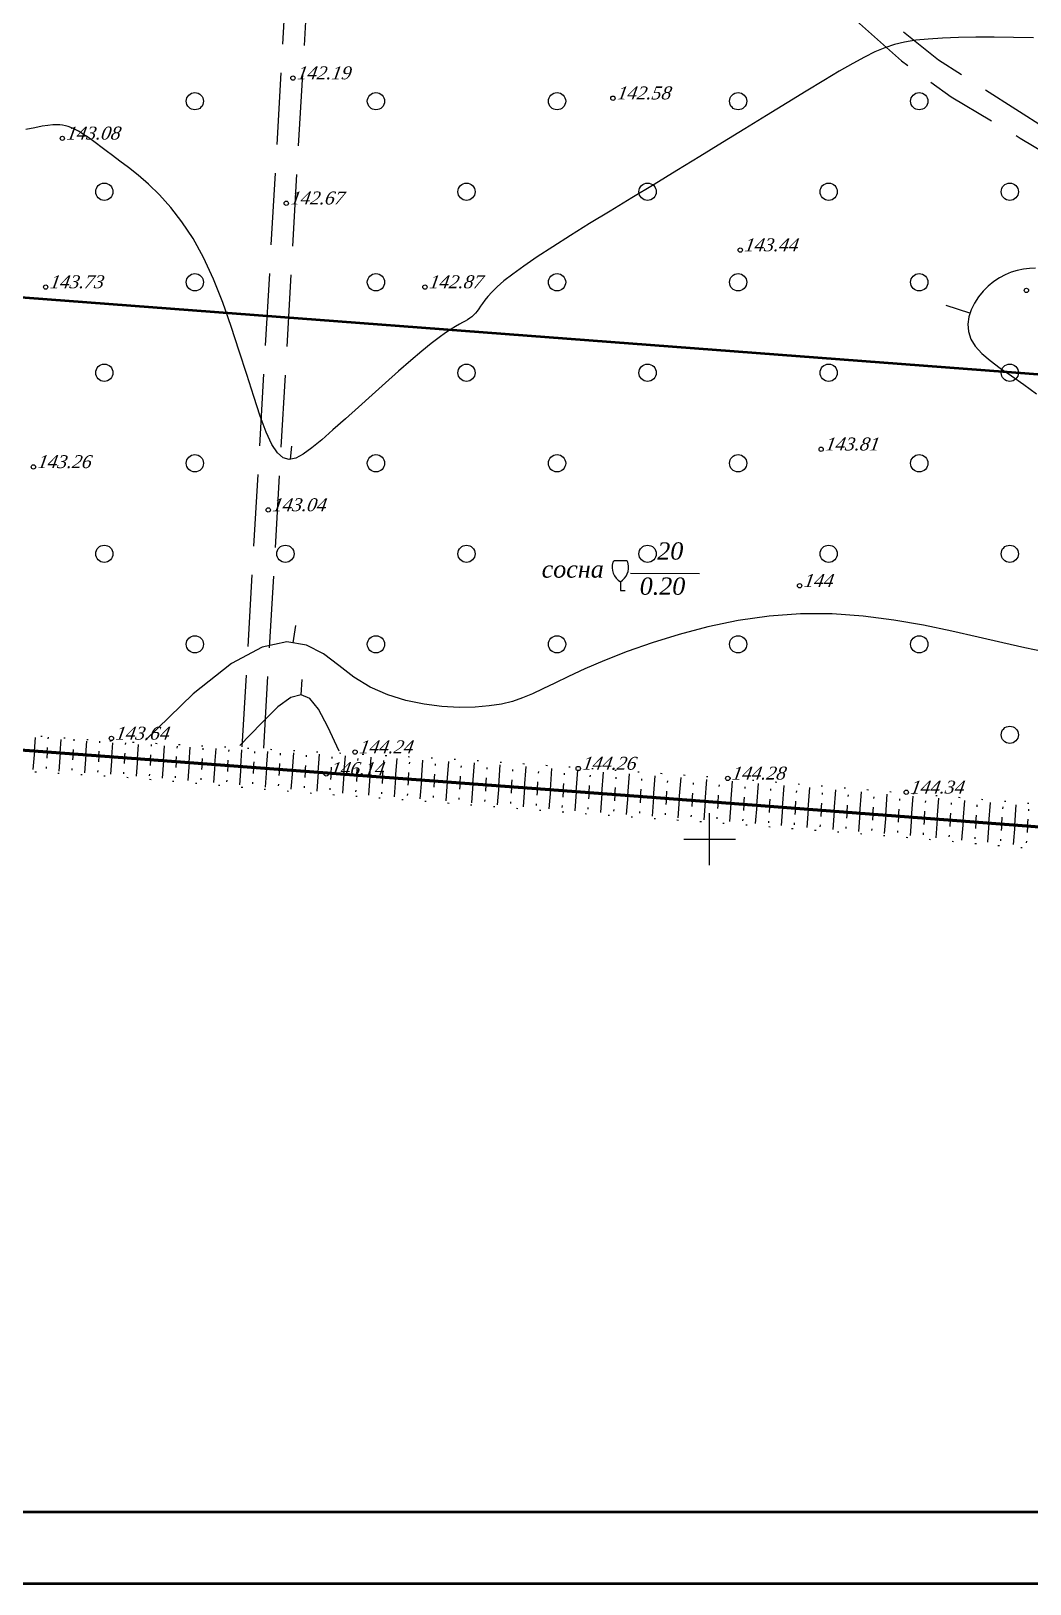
# Model space of a CAD drawing. Header units: millimetres. Extents: x 1400 to 4853, y -623 to 1865.
# Drawn here: x 2613.2 to 2682.7, y 1261.5 to 1369.6 of the extents above; entities that cross this region are included whole.
import ezdxf

# ---------------------------------------------------------------- set-up
doc = ezdxf.new("R2010")
doc.units = ezdxf.units.MM
doc.set_wipeout_variables(frame=1)
for name, pattern in [('ADOT1', [1.6, 0.1, -1.5]), ('AHIDDEN2', [3, 1.5, -1.5]), ('AHIDDEN4', [7, 5, -2])]:
    doc.linetypes.add(name, pattern=pattern)
for name, color, linetype in [('CONT-MNR', 7, 'Continuous'), ('жел_дор', 7, 'Continuous'), ('кресты', 7, 'Continuous'), ('ПИКЕТЫ', 7, 'Continuous'), ('РАСТИТ', 7, 'Continuous'), ('РЕЛЬЕФ', 7, 'Continuous'), ('СІТУАЦІЯ', 7, 'Continuous')]:
    doc.layers.add(name, color=color, linetype=linetype)
doc.styles.add('grad', font='timesi.ttf')
doc.styles.add('universw', font='timesi.ttf', dxfattribs={"oblique": 10})

# ---------------------------------------------------------------- blocks, each defined once
blk = doc.blocks.new('390_2')
at = {"color": 0, "linetype": 'Continuous', "lineweight": 0}
blk.add_wipeout([(0.56, -0.02), (0.56, 0.02), (0.02, 0.02), (0.02, 1.02), (0.15, 1.11), (0.31, 1.24), (0.46, 1.38), (0.62, 1.58), (0.73, 1.77), (0.84, 2), (0.9, 2.21), (0.95, 2.44), (0.96, 2.61), (0.96, 2.86), (0.94, 3.01), (0.89, 3.24), (0.86, 3.33), (0.82, 3.39), (0.77, 3.44), (0.7, 3.46), (-0.38, 3.46), (-0.69, 3.46), (-0.8, 3.42), (-0.85, 3.37), (-0.89, 3.28), (-0.93, 3.11), (-0.96, 2.93), (-0.97, 2.66), (-0.95, 2.39), (-0.91, 2.19), (-0.85, 2.03), (-0.78, 1.85), (-0.67, 1.65), (-0.56, 1.5), (-0.45, 1.37), (-0.28, 1.21), (-0.13, 1.09), (-0.02, 1.02), (-0.02, -0.02)], dxfattribs=at)
at = {"color": 0, "linetype": 'Continuous'}
blk.add_lwpolyline([(0.89, 3.12), (0.86, 3.28, 0.283123), (0.7, 3.44), (-0.69, 3.44, 0.301637), (-0.87, 3.28, 0.346308), (0, 1.03, 0.325277)], format="xyb", close=True, dxfattribs=at)
blk.add_lwpolyline([(0, 1.03), (0, 0), (0.54, 0)], dxfattribs=at)
blk = doc.blocks.new('372')
blk.add_circle((0, 0), 1)
blk = doc.blocks.new('368')
at = {"color": 0, "linetype": 'Continuous'}
blk.add_blockref('372', (0, 0), dxfattribs=at)

msp = doc.modelspace()

# ---------------------------------------------------------------- linework, layer by layer
at = {"lineweight": 50}
for points in [[(3351.713, 1865.4673), (3351.713, 1261.4673), (2485.713, 1261.4673), (2485.713, 1865.4673)], [(3346.713, 1860.4673), (3346.713, 1266.4673), (2505.713, 1266.4673), (2505.713, 1860.4673)]]:
    msp.add_lwpolyline(points, close=True, dxfattribs=at)
at = {"color": 7, "linetype": 'Continuous', "lineweight": 50, "flags": 128}
msp.add_lwpolyline([(2758.0423, 1339.7067), (2692.7023, 1344.9267), (2583.6093, 1353.1827, -0.37665893), (2557.6357, 1380.3754), (2553.3126, 1443.2455), (2551.4534, 1466.9327), (2559.0536, 1529.656), (2564.1924, 1580.9801), (2565.5951, 1599.3905), (2569.222, 1641.163, -0.34034588), (2591.1699, 1664.6371), (2631.7289, 1667.7403), (2712.8418, 1675.4467), (2806.1546, 1677.7296)], format="xyb", dxfattribs=at)
at = {"layer": 'CONT-MNR', "color": 30, "linetype": 'Continuous', "flags": 128}
for points in [[(2682.8898, 1369.0713), (2681.5153, 1369.1149), (2680.1749, 1369.1365), (2678.8895, 1369.1358), (2677.6797, 1369.1129), (2676.5664, 1369.0678), (2675.5703, 1369.0003), (2674.7025, 1368.9087), (2673.9358, 1368.7843), (2673.2331, 1368.6164), (2672.5577, 1368.3945), (2671.8725, 1368.108), (2671.1407, 1367.7465), (2670.3254, 1367.2994), (2669.3896, 1366.756), (2668.306, 1366.1102), (2667.0862, 1365.3725), (2665.751, 1364.5578), (2664.3215, 1363.681), (2662.8189, 1362.7569), (2661.2641, 1361.8004), (2659.6781, 1360.8264), (2658.0821, 1359.8497), (2656.4969, 1358.8841), (2654.9433, 1357.9395), (2653.4416, 1357.0245), (2652.0125, 1356.1479), (2650.6765, 1355.3183), (2649.4541, 1354.5446), (2648.3657, 1353.8353), (2647.4321, 1353.1993), (2646.6667, 1352.6426), (2646.0553, 1352.1601), (2645.5767, 1351.7443), (2645.2099, 1351.3874), (2644.9336, 1351.0819), (2644.7267, 1350.8199), (2644.5679, 1350.5938), (2644.4363, 1350.396), (2644.3135, 1350.2197), (2644.1936, 1350.0616), (2644.0734, 1349.9193), (2643.9499, 1349.7903), (2643.8202, 1349.6724), (2643.681, 1349.563), (2643.5293, 1349.4598), (2643.3621, 1349.3604), (2643.1749, 1349.2602), (2642.9571, 1349.1456), (2642.6967, 1349.0008), (2642.3817, 1348.81), (2642.0002, 1348.5576), (2641.5401, 1348.2276), (2640.9894, 1347.8043), (2640.3361, 1347.272), (2639.5749, 1346.6225), (2638.7269, 1345.8782), (2637.82, 1345.0691), (2636.8819, 1344.2253), (2635.9404, 1343.3768), (2635.0235, 1342.5536), (2634.1588, 1341.7858), (2633.3741, 1341.1034), (2632.69, 1340.5351), (2632.0969, 1340.1041), (2631.5783, 1339.8322), (2631.1174, 1339.7412), (2630.6973, 1339.8531), (2630.3015, 1340.1895), (2629.9132, 1340.7725), (2629.5155, 1341.6237), (2629.0942, 1342.7516), (2628.6437, 1344.1103), (2628.1611, 1345.6406), (2627.6434, 1347.2833), (2627.0873, 1348.979), (2626.49, 1350.6686), (2625.8482, 1352.2927), (2625.1591, 1353.7922), (2624.4228, 1355.12), (2623.6536, 1356.2786), (2622.8688, 1357.2829), (2622.0861, 1358.1476), (2621.3229, 1358.8876), (2620.5967, 1359.5176), (2619.9251, 1360.0525), (2619.3254, 1360.5071), (2618.8106, 1360.8949), (2618.3747, 1361.2241), (2618.0068, 1361.502), (2617.6963, 1361.7353), (2617.4325, 1361.9313), (2617.2046, 1362.0969), (2617.0021, 1362.2392), (2616.814, 1362.3651), (2616.6314, 1362.4806), (2616.4513, 1362.5863), (2616.2725, 1362.682), (2616.0937, 1362.7672), (2615.9136, 1362.8416), (2615.731, 1362.9048), (2615.5445, 1362.9564), (2615.3529, 1362.9961), (2615.1522, 1363.0227), (2614.9269, 1363.0328), (2614.6589, 1363.0224), (2614.3302, 1362.9872), (2613.9224, 1362.9233), (2613.4176, 1362.8264), (2612.7976, 1362.6925)], [(2683.0345, 1353.0475), (2682.6159, 1353.0348), (2682.1953, 1352.9846), (2681.7723, 1352.8944), (2681.3509, 1352.7633), (2680.9348, 1352.5902), (2680.528, 1352.374), (2680.1343, 1352.1136), (2679.7575, 1351.8081), (2679.4015, 1351.4564), (2679.0722, 1351.0589), (2678.7841, 1350.6219), (2678.5536, 1350.1533), (2678.3974, 1349.6609), (2678.332, 1349.1525), (2678.3738, 1348.6359), (2678.5396, 1348.1189), (2678.8457, 1347.6094), (2679.302, 1347.1113), (2679.8912, 1346.613), (2680.5894, 1346.0991), (2681.3726, 1345.5541), (2682.2168, 1344.9626), (2683.0979, 1344.3091)], [(2683.6328, 1326.3431), (2682.2914, 1326.6143), (2680.7619, 1326.9639), (2679.0619, 1327.3658), (2677.2164, 1327.7863), (2675.2507, 1328.1919), (2673.1898, 1328.5491), (2671.0588, 1328.8243), (2668.8831, 1328.9839), (2666.6876, 1328.9944), (2664.498, 1328.8328), (2662.3421, 1328.5192), (2660.2481, 1328.0842), (2658.2441, 1327.5586), (2656.3586, 1326.973), (2654.6196, 1326.3581), (2653.0554, 1325.7446), (2651.6942, 1325.1631), (2650.5517, 1324.639), (2649.5929, 1324.1759), (2648.7703, 1323.7719), (2648.0364, 1323.4255), (2647.3436, 1323.1347), (2646.6444, 1322.8979), (2645.8912, 1322.7131), (2645.0366, 1322.5788), (2644.0463, 1322.4959), (2642.9388, 1322.4771), (2641.746, 1322.5378), (2640.4997, 1322.6934), (2639.2317, 1322.9593), (2637.974, 1323.3511), (2636.7584, 1323.884), (2635.6166, 1324.5737), (2634.5574, 1325.4014), (2633.4968, 1326.2129), (2632.3278, 1326.8195), (2630.9432, 1327.033), (2629.2359, 1326.6648), (2627.0989, 1325.5266), (2624.4249, 1323.4298), (2621.107, 1320.1861)], [(2634.5899, 1319.4293), (2633.796, 1321.1292), (2633.144, 1322.3481), (2632.5529, 1323.0907), (2631.9416, 1323.3615), (2631.2291, 1323.1651), (2630.3343, 1322.5059), (2629.1762, 1321.3885), (2627.6737, 1319.8175)]]:
    msp.add_lwpolyline(points, dxfattribs=at)
for points, elevation in [([(2678.4817, 1349.9267), (2676.8235, 1350.4539)], 43.2), ([(2631.2116, 1339.7598), (2631.2929, 1340.6684)], 42.9), ([(2631.3804, 1326.9656), (2631.5745, 1328.1814)], 43.2), ([(2631.9416, 1323.3615), (2632.0274, 1324.4253)], 43.5)]:
    msp.add_lwpolyline(points, dxfattribs=dict(at, elevation=elevation))
at = {"layer": 'жел_дор', "color": 7, "linetype": 'Continuous', "const_width": 0.21, "flags": 128}
msp.add_lwpolyline([(2545.1769, 1324.5688), (2568.6355, 1322.6922), (2598.6475, 1320.5455), (2656.7669, 1316.1857), (2693.7945, 1313.3511), (2746.2355, 1309.4923), (2810.4293, 1304.4394), (2873.3997, 1299.6198), (2917.8524, 1296.1617), (2955.541, 1293.183), (2979.0492, 1291.4119), (3006.4384, 1289.3544)], dxfattribs=at)
at = {"layer": 'кресты', "color": 3, "linetype": 'Continuous'}
for p, q in [((2660.3623, 1311.5067), (2660.3623, 1315.1067)), ((2658.5623, 1313.3067), (2662.1623, 1313.3067))]:
    msp.add_line(p, q, dxfattribs=at)
at = {"layer": 'ПИКЕТЫ', "color": 7, "linetype": 'Continuous'}
for centre in [(2631.3754, 1366.2799), (2653.642, 1364.8816), (2615.331, 1362.0873), (2630.9083, 1357.5703), (2662.4942, 1354.312), (2614.1713, 1351.7379), (2640.5612, 1351.7379), (2682.4084, 1351.4988), (2668.1265, 1340.447), (2613.315, 1339.2178), (2629.6579, 1336.2209), (2666.6297, 1330.9434), (2618.743, 1320.3188), (2635.6965, 1319.3671), (2633.6968, 1317.8529), (2651.2214, 1318.2251), (2661.6254, 1317.5387), (2674.0471, 1316.5674)]:
    msp.add_circle(centre, 0.15, dxfattribs=at)
at = {"layer": 'РАСТИТ', "color": 7}
msp.add_lwpolyline([(2654.8633, 1331.8288), (2659.6552, 1331.8033)], dxfattribs=at)
at = {"layer": 'РЕЛЬЕФ', "color": 7, "linetype": 'Continuous'}
for p, q in [((2613.3846, 1319.44), (2613.455, 1320.3784)), ((2614.3505, 1320.2847), (2614.3595, 1320.4043)), ((2615.1796, 1319.3054), (2615.2503, 1320.2489)), ((2616.1456, 1320.1517), (2616.1546, 1320.2714)), ((2616.9745, 1319.1707), (2617.0457, 1320.1194)), ((2617.9407, 1320.0188), (2617.9497, 1320.1385)), ((2618.7695, 1319.0361), (2618.8419, 1320.0003)), ((2619.7365, 1319.8947), (2619.7454, 1320.0144)), ((2620.5645, 1318.9014), (2620.6396, 1319.9032)), ((2621.5324, 1319.7726), (2621.5414, 1319.8923)), ((2622.3595, 1318.7668), (2622.4374, 1319.8061)), ((2623.3283, 1319.6505), (2623.3373, 1319.7701)), ((2613.3846, 1319.44), (2613.2883, 1318.1559)), ((2614.2821, 1319.3727), (2614.2503, 1318.9487)), ((2614.2821, 1319.3727), (2614.3056, 1319.6863)), ((2615.1796, 1319.3054), (2615.085, 1318.0453)), ((2616.0771, 1319.238), (2616.0458, 1318.822)), ((2616.0771, 1319.238), (2616.1007, 1319.5534)), ((2616.9745, 1319.1707), (2616.8818, 1317.9347)), ((2617.872, 1319.1034), (2617.8414, 1318.6954)), ((2617.872, 1319.1034), (2617.8958, 1319.4205)), ((2618.7695, 1319.0361), (2618.6786, 1317.8242)), ((2619.667, 1318.9687), (2619.637, 1318.5688)), ((2619.667, 1318.9687), (2619.6916, 1319.2964)), ((2620.5645, 1318.9014), (2620.4739, 1317.6939)), ((2621.462, 1318.8341), (2621.4316, 1318.4288)), ((2621.462, 1318.8341), (2621.4875, 1319.1743)), ((2622.3595, 1318.7668), (2622.2676, 1317.5423)), ((2623.257, 1318.6994), (2623.2261, 1318.2885)), ((2623.257, 1318.6994), (2623.2834, 1319.0522)), ((2624.1544, 1318.6321), (2624.2352, 1319.709)), ((2625.0519, 1318.5648), (2625.0793, 1318.93)), ((2625.1242, 1319.5283), (2625.1332, 1319.648)), ((2625.9494, 1318.4975), (2626.033, 1319.6119)), ((2626.8469, 1318.4301), (2626.8752, 1318.8079)), ((2626.9201, 1319.4062), (2626.9291, 1319.5259)), ((2627.7444, 1318.3628), (2627.8308, 1319.5148)), ((2628.6419, 1318.2955), (2628.6712, 1318.6857)), ((2628.716, 1319.2841), (2628.725, 1319.4037)), ((2629.5394, 1318.2282), (2629.6286, 1319.4173)), ((2630.5119, 1319.1613), (2630.5209, 1319.2809)), ((2631.3343, 1318.0935), (2631.4261, 1319.3171)), ((2632.3077, 1319.0381), (2632.3167, 1319.1578)), ((2633.1293, 1317.9589), (2633.2237, 1319.2168)), ((2634.1036, 1318.9149), (2634.1126, 1319.0346)), ((2634.9243, 1317.8242), (2635.0212, 1319.1166)), ((2635.8994, 1318.7917), (2635.9084, 1318.9114)), ((2636.7193, 1317.6896), (2636.8188, 1319.0163)), ((2637.6952, 1318.6686), (2637.7042, 1318.7882)), ((2638.5142, 1317.5549), (2638.6164, 1318.9161)), ((2639.4911, 1318.5454), (2639.5001, 1318.665)), ((2640.3092, 1317.4203), (2640.4139, 1318.8159)), ((2642.1042, 1317.2856), (2642.2115, 1318.7156)), ((2614.2054, 1318.3503), (2614.1964, 1318.2307)), ((2616.001, 1318.2237), (2615.992, 1318.104)), ((2617.7965, 1318.0971), (2617.7876, 1317.9774)), ((2619.5921, 1317.9705), (2619.5831, 1317.8508)), ((2621.3867, 1317.8304), (2621.3777, 1317.7108)), ((2623.1812, 1317.6901), (2623.1723, 1317.5705)), ((2624.1544, 1318.6321), (2624.0613, 1317.3907)), ((2625.0519, 1318.5648), (2625.0207, 1318.1481)), ((2625.9494, 1318.4975), (2625.855, 1317.239)), ((2626.8469, 1318.4301), (2626.8152, 1318.0078)), ((2627.7444, 1318.3628), (2627.6487, 1317.0874)), ((2628.6419, 1318.2955), (2628.6098, 1317.8675)), ((2629.5394, 1318.2282), (2629.4424, 1316.9358)), ((2630.4369, 1318.1608), (2630.4043, 1317.7272)), ((2630.4369, 1318.1608), (2630.467, 1318.563)), ((2631.3343, 1318.0935), (2631.2361, 1316.7841)), ((2632.2318, 1318.0262), (2632.1989, 1317.5869)), ((2632.2318, 1318.0262), (2632.2629, 1318.4398)), ((2633.1293, 1317.9589), (2633.0303, 1316.6387)), ((2634.0268, 1317.8915), (2633.9939, 1317.4524)), ((2634.0268, 1317.8915), (2634.0587, 1318.3166)), ((2634.9243, 1317.8242), (2634.8257, 1316.5093)), ((2635.8218, 1317.7569), (2635.789, 1317.3195)), ((2635.8218, 1317.7569), (2635.8545, 1318.1934)), ((2636.7193, 1317.6896), (2636.621, 1316.38)), ((2637.6168, 1317.6222), (2637.5841, 1317.1866)), ((2637.6168, 1317.6222), (2637.6504, 1318.0702)), ((2639.4117, 1317.4876), (2639.4462, 1317.947)), ((2641.2067, 1317.3529), (2641.242, 1317.8239)), ((2641.2869, 1318.4222), (2641.2959, 1318.5418)), ((2643.0017, 1317.2183), (2643.0379, 1317.7007)), ((2643.0828, 1318.299), (2643.0917, 1318.4187)), ((2643.8992, 1317.151), (2644.0089, 1318.6142)), ((2644.7967, 1317.0836), (2644.8333, 1317.5726)), ((2644.8782, 1318.1709), (2644.8872, 1318.2906)), ((2645.6941, 1317.0163), (2645.8045, 1318.4871)), ((2646.6734, 1318.0388), (2646.6824, 1318.1585)), ((2647.4891, 1316.8817), (2647.6, 1318.36)), ((2648.4686, 1317.9067), (2648.4775, 1318.0263)), ((2649.2841, 1316.747), (2649.3956, 1318.2328)), ((2650.2637, 1317.7745), (2650.2727, 1317.8942)), ((2651.0791, 1316.6124), (2651.1911, 1318.1057)), ((2652.0589, 1317.6424), (2652.0679, 1317.7621)), ((2652.8741, 1316.4777), (2652.9866, 1317.9786)), ((2653.854, 1317.5103), (2653.863, 1317.6299)), ((2654.669, 1316.3431), (2654.7822, 1317.8515)), ((2656.464, 1316.2084), (2656.5777, 1317.7244)), ((2658.2588, 1316.0715), (2658.3756, 1317.5969)), ((2624.9758, 1317.5498), (2624.9668, 1317.4302)), ((2626.7703, 1317.4095), (2626.7614, 1317.2898)), ((2628.5649, 1317.2692), (2628.5559, 1317.1495)), ((2630.3594, 1317.1289), (2630.3505, 1317.0092)), ((2632.154, 1316.9886), (2632.145, 1316.8689)), ((2633.949, 1316.854), (2633.94, 1316.7344)), ((2635.7441, 1316.7212), (2635.7351, 1316.6015)), ((2637.5392, 1316.5883), (2637.5302, 1316.4686)), ((2638.5142, 1317.5549), (2638.4164, 1316.2506)), ((2639.4117, 1317.4876), (2639.3792, 1317.0537)), ((2640.3092, 1317.4203), (2640.2118, 1316.1213)), ((2641.2067, 1317.3529), (2641.1742, 1316.9202)), ((2642.1042, 1317.2856), (2642.0066, 1315.985)), ((2643.0017, 1317.2183), (2642.9691, 1316.7839)), ((2643.8992, 1317.151), (2643.8012, 1315.8455)), ((2644.7967, 1317.0836), (2644.764, 1316.6477)), ((2645.6941, 1317.0163), (2645.5959, 1315.706)), ((2646.5916, 1316.949), (2646.5588, 1316.5114)), ((2646.5916, 1316.949), (2646.6285, 1317.4405)), ((2647.4891, 1316.8817), (2647.3905, 1315.5665)), ((2648.3866, 1316.8143), (2648.3537, 1316.3751)), ((2648.3866, 1316.8143), (2648.4237, 1317.3084)), ((2649.2841, 1316.747), (2649.1851, 1315.427)), ((2650.1816, 1316.6797), (2650.1485, 1316.2389)), ((2650.1816, 1316.6797), (2650.2188, 1317.1762)), ((2651.0791, 1316.6124), (2650.9797, 1315.2875)), ((2651.9766, 1316.545), (2651.9435, 1316.1039)), ((2651.9766, 1316.545), (2652.014, 1317.0441)), ((2653.7715, 1316.4104), (2653.8092, 1316.9119)), ((2655.5665, 1316.2757), (2655.6043, 1316.7798)), ((2655.6492, 1317.3781), (2655.6582, 1317.4978)), ((2657.3614, 1316.1402), (2657.4002, 1316.647)), ((2657.446, 1317.2452), (2657.4552, 1317.3649)), ((2659.1562, 1316.0028), (2659.1952, 1316.5129)), ((2659.241, 1317.1112), (2659.2502, 1317.2308)), ((2660.0536, 1315.9341), (2660.1711, 1317.4695)), ((2661.0361, 1316.9771), (2661.0452, 1317.0967)), ((2661.8483, 1315.7967), (2661.9663, 1317.3379)), ((2662.8307, 1316.8381), (2662.8399, 1316.9577)), ((2663.6431, 1315.6593), (2663.7602, 1317.1892)), ((2664.6252, 1316.6969), (2664.6343, 1316.8166)), ((2665.4379, 1315.5219), (2665.5541, 1317.0406)), ((2666.4197, 1316.5558), (2666.4288, 1316.6754)), ((2667.2326, 1315.3845), (2667.348, 1316.8919)), ((2668.2141, 1316.4147), (2668.2233, 1316.5343)), ((2669.0274, 1315.2471), (2669.1419, 1316.7433)), ((2670.8222, 1315.1097), (2670.9359, 1316.5946)), ((2639.3343, 1316.4554), (2639.3253, 1316.3357)), ((2641.1294, 1316.3219), (2641.1204, 1316.2022)), ((2642.9242, 1316.1856), (2642.9152, 1316.0659)), ((2644.7191, 1316.0493), (2644.7101, 1315.9297)), ((2646.5139, 1315.9131), (2646.505, 1315.7934)), ((2648.3088, 1315.7768), (2648.2998, 1315.6572)), ((2650.1036, 1315.6406), (2650.0947, 1315.5209)), ((2651.8986, 1315.5056), (2651.8896, 1315.3859)), ((2652.8741, 1316.4777), (2652.7751, 1315.159)), ((2653.7715, 1316.4104), (2653.7387, 1315.9724)), ((2654.669, 1316.3431), (2654.5708, 1315.034)), ((2655.5665, 1316.2757), (2655.5339, 1315.841)), ((2656.464, 1316.2084), (2656.3665, 1314.9089)), ((2657.3614, 1316.1402), (2657.3284, 1315.7089)), ((2658.2588, 1316.0715), (2658.1602, 1314.7838)), ((2659.1562, 1316.0028), (2659.1235, 1315.5755)), ((2660.0536, 1315.9341), (2659.9559, 1314.6584)), ((2660.951, 1315.8654), (2660.9186, 1315.4422)), ((2660.951, 1315.8654), (2660.9903, 1316.3788)), ((2661.8483, 1315.7967), (2661.7513, 1314.5289)), ((2662.7457, 1315.728), (2662.7134, 1315.3055)), ((2662.7457, 1315.728), (2662.7849, 1316.2398)), ((2663.6431, 1315.6593), (2663.5461, 1314.3919)), ((2664.5405, 1315.5906), (2664.5082, 1315.1682)), ((2664.5405, 1315.5906), (2664.5794, 1316.0987)), ((2665.4379, 1315.5219), (2665.3409, 1314.255)), ((2666.3353, 1315.4532), (2666.3029, 1315.031)), ((2666.3353, 1315.4532), (2666.3739, 1315.9575)), ((2668.13, 1315.3158), (2668.1683, 1315.8164)), ((2669.9248, 1315.1784), (2669.9628, 1315.6753)), ((2670.0086, 1316.2735), (2670.0178, 1316.3932)), ((2671.7196, 1315.041), (2671.7573, 1315.5341)), ((2671.8031, 1316.1324), (2671.8123, 1316.252)), ((2672.6169, 1314.9723), (2672.7298, 1316.446)), ((2673.5976, 1315.9912), (2673.6067, 1316.1109)), ((2674.4117, 1314.8349), (2674.5237, 1316.2973)), ((2675.3921, 1315.8501), (2675.4012, 1315.9697)), ((2676.2065, 1314.6975), (2676.3176, 1316.1487)), ((2677.1865, 1315.7089), (2677.1957, 1315.8286)), ((2678.0012, 1314.5601), (2678.1115, 1316)), ((2678.981, 1315.5678), (2678.9902, 1315.6874)), ((2679.796, 1314.4227), (2679.9054, 1315.8514)), ((2680.7755, 1315.4266), (2680.7847, 1315.5463)), ((2681.5908, 1314.2853), (2681.6993, 1315.7028)), ((2653.6938, 1315.3741), (2653.6848, 1315.2544)), ((2655.489, 1315.2426), (2655.48, 1315.123)), ((2657.2826, 1315.1107), (2657.2735, 1314.991)), ((2659.0777, 1314.9773), (2659.0685, 1314.8576)), ((2660.8728, 1314.8439), (2660.8636, 1314.7243)), ((2662.6676, 1314.7072), (2662.6584, 1314.5876)), ((2664.4624, 1314.57), (2664.4532, 1314.4503)), ((2666.2571, 1314.4327), (2666.248, 1314.3131)), ((2667.2326, 1315.3845), (2667.1357, 1314.118)), ((2668.13, 1315.3158), (2668.0977, 1314.8937)), ((2669.0274, 1315.2471), (2668.9305, 1313.9811)), ((2669.9248, 1315.1784), (2669.8925, 1314.7565)), ((2670.8222, 1315.1097), (2670.7253, 1313.8441)), ((2671.7196, 1315.041), (2671.6873, 1314.6192)), ((2672.6169, 1314.9723), (2672.5201, 1313.7072)), ((2673.5143, 1314.9036), (2673.482, 1314.4808)), ((2673.5143, 1314.9036), (2673.5518, 1315.393)), ((2674.4117, 1314.8349), (2674.3139, 1313.5571)), ((2675.3091, 1314.7662), (2675.2763, 1314.3372)), ((2675.3091, 1314.7662), (2675.3463, 1315.2518)), ((2676.2065, 1314.6975), (2676.1072, 1313.4011)), ((2677.1039, 1314.6288), (2677.0705, 1314.1936)), ((2677.1039, 1314.6288), (2677.1408, 1315.1107)), ((2678.0012, 1314.5601), (2677.9006, 1313.245)), ((2678.8986, 1314.4914), (2678.8648, 1314.05)), ((2678.8986, 1314.4914), (2678.9352, 1314.9695)), ((2679.796, 1314.4227), (2679.6939, 1313.089)), ((2680.6934, 1314.354), (2680.6591, 1313.9064)), ((2680.6934, 1314.354), (2680.7297, 1314.8284)), ((2682.4882, 1314.2166), (2682.5242, 1314.6872)), ((2682.57, 1315.2855), (2682.5791, 1315.4051)), ((2668.0519, 1314.2955), (2668.0428, 1314.1758)), ((2669.8467, 1314.1582), (2669.8375, 1314.0386)), ((2671.6415, 1314.021), (2671.6323, 1313.9013)), ((2673.4362, 1313.8825), (2673.427, 1313.7629)), ((2675.2305, 1313.7389), (2675.2213, 1313.6193)), ((2677.0247, 1313.5953), (2677.0156, 1313.4757)), ((2678.819, 1313.4517), (2678.8099, 1313.3321)), ((2680.6133, 1313.3081), (2680.6042, 1313.1885)), ((2681.5908, 1314.2853), (2681.4873, 1312.933)), ((2682.4882, 1314.2166), (2682.4534, 1313.7627)), ((2682.4076, 1313.1645), (2682.3985, 1313.0448))]:
    msp.add_line(p, q, dxfattribs=at)
at = {"layer": 'РЕЛЬЕФ', "color": 7, "linetype": 'ADOT1', "flags": 128}
for points in [[(3007.9891, 1290.5775), (2991.6685, 1291.7795), (2969.915, 1293.506), (2964.8625, 1293.9467), (2963.6194, 1294.0669), (2946.4367, 1295.6697), (2929.4946, 1296.8717), (2912.4322, 1298.1139), (2895.3297, 1299.356), (2878.1871, 1300.9988), (2861.3252, 1302.0807), (2844.1826, 1303.3228), (2827.04, 1304.7653), (2809.9776, 1306.1276), (2792.9152, 1307.4098), (2775.8528, 1308.692), (2758.7904, 1309.9742), (2741.728, 1311.2564), (2726.1178, 1312.4143), (2689.7088, 1315.1919), (2661.6254, 1317.5387), (2643.9426, 1318.7823), (2629.4235, 1319.561), (2618.2711, 1320.1374), (2596.8338, 1321.6766), (2582.1563, 1322.8934), (2562.8361, 1325.0216), (2554.2341, 1325.5276), (2544.7482, 1326.2321)], [(2544.8377, 1323.3125), (2553.7482, 1322.3276), (2567.7055, 1321.0669), (2575.9064, 1320.3971), (2584.7244, 1319.9204), (2596.7104, 1319.1719), (2610.4178, 1318.1849), (2619.6043, 1317.6333), (2632.5216, 1316.5277), (2640.7619, 1315.9367), (2651.3935, 1315.1072), (2661.0927, 1314.4374), (2673.0657, 1313.5242), (2682.4494, 1312.6969), (2694.1036, 1311.8267), (2704.473, 1310.9206), (2714.2742, 1309.9321), (2724.407, 1309.223), (2735.9037, 1308.6281), (2745.6817, 1307.6825), (2754.4564, 1306.8926), (2762.0265, 1306.1835), (2778.8087, 1304.6815), (2785.3931, 1304.1693), (2795.9881, 1303.3777), (2806.1209, 1302.7868), (2816.008, 1301.9904), (2827.7927, 1300.9828), (2838.0932, 1300.1621), (2845.2775, 1299.7214), (2854.4153, 1298.9027), (2861.0954, 1298.5249), (2871.2108, 1298.0194), (2877.1346, 1297.5157), (2885.8914, 1297.1476), (2893.096, 1296.7131), (2901.3436, 1295.9365), (2907.0576, 1295.6882), (2912.3368, 1294.7883), (2921.0823, 1294.1675), (2927.7279, 1293.702), (2934.61, 1293.1711), (2941.1314, 1292.5505), (2945.5722, 1292.1161), (2950.3406, 1291.8035), (2958.8495, 1291.0898), (2964.3947, 1290.5289), (2971.3509, 1290.1566), (2982.0794, 1289.0356), (2993.5215, 1287.9459), (2999.4839, 1287.3253), (3010.9921, 1286.6997)]]:
    msp.add_lwpolyline(points, dxfattribs=at)
at = {"layer": 'СІТУАЦІЯ', "color": 7, "linetype": 'AHIDDEN4', "flags": 128}
for points in [[(2677.8582, 1390.3611), (2707.0424, 1387.3151), (2713.4546, 1386.7675), (2714.3495, 1383.9099), (2715.336, 1380.5146), (2715.1715, 1375.8051), (2713.5031, 1365.1589), (2712.9103, 1364.1359), (2710.216, 1362.8975), (2706.929, 1360.6899), (2703.5342, 1358.3207), (2700.2472, 1357.3515), (2693.6192, 1358.2669), (2688.2845, 1360.2591), (2683.9736, 1362.6283), (2676.2832, 1367.5345), (2671.2718, 1371.5189), (2664.6438, 1377.4956), (2660.5485, 1380.834), (2657.3153, 1382.88), (2655.106, 1383.7416), (2651.5496, 1384.3338), (2649.3077, 1384.1978), (2646.6134, 1383.2824), (2643.488, 1382.044), (2640.3088, 1381.3979), (2636.0518, 1381.7209), (2632.8186, 1381.7209)], [(2632.8417, 1379.8629), (2636.8513, 1379.7037), (2642.2948, 1380.1017), (2646.9151, 1381.6937), (2648.8392, 1382.2786), (2650.459, 1382.6766), (2652.6098, 1382.7297), (2655.929, 1381.6683), (2657.9041, 1380.5715), (2663.7459, 1375.9017), (2669.6495, 1371.0884), (2673.7122, 1367.4799), (2677.1755, 1364.9728), (2681.9817, 1362.1072), (2686.3193, 1359.4971), (2691.6832, 1357.2418), (2694.7757, 1356.4935), (2698.4401, 1355.8567), (2701.4141, 1355.8036), (2703.5649, 1356.6262), (2705.3546, 1357.5837), (2708.0365, 1359.4145), (2710.2139, 1361.0595), (2712.4709, 1362.5719), (2713.1082, 1362.227), (2712.2946, 1352.6151), (2713.2166, 1345.8066), (2717.0509, 1338.7489), (2720.6833, 1334.3127), (2726.8903, 1327.4233), (2731.6663, 1323.4576), (2735.9042, 1319.6263), (2737.54, 1317.5499), (2739.1311, 1315.0989), (2740.5896, 1312.1841), (2740.9874, 1311.4555)], [(2627.8525, 1319.7223), (2631.2464, 1378.4655)], [(2629.35, 1319.6358), (2632.7439, 1378.379)]]:
    msp.add_lwpolyline(points, dxfattribs=at)

# ---------------------------------------------------------------- block references
at = {"layer": 'РАСТИТ', "color": 7, "linetype": 'Continuous', "xscale": 0.6, "yscale": 0.6, "zscale": 0.6}
for p in [(2624.5507, 1364.67), (2637.1507, 1364.67), (2649.7507, 1364.67), (2662.3507, 1364.67), (2674.9507, 1364.67), (2618.2507, 1358.37), (2643.4507, 1358.37), (2656.0507, 1358.37), (2668.6507, 1358.37), (2681.2507, 1358.37), (2624.5507, 1352.07), (2637.1507, 1352.07), (2649.7507, 1352.07), (2662.3507, 1352.07), (2674.9507, 1352.07), (2618.2507, 1345.77), (2643.4507, 1345.77), (2656.0507, 1345.77), (2668.6507, 1345.77), (2681.2507, 1345.77), (2624.5507, 1339.47), (2637.1507, 1339.47), (2649.7507, 1339.47), (2662.3507, 1339.47), (2674.9507, 1339.47), (2618.2507, 1333.17), (2630.8507, 1333.17), (2643.4507, 1333.17), (2656.0507, 1333.17), (2668.6507, 1333.17), (2681.2507, 1333.17), (2624.5507, 1326.87), (2637.1507, 1326.87), (2649.7507, 1326.87), (2662.3507, 1326.87), (2674.9507, 1326.87), (2681.2507, 1320.57)]:
    msp.add_blockref('368', p, dxfattribs=at)

# ---------------------------------------------------------------- texts
at = {"layer": 'ПИКЕТЫ', "color": 7, "linetype": 'Continuous', "style": 'universw', "oblique": 10}
for s, p in [('142.19', (2631.6439, 1366.1932)), ('142.58', (2653.9105, 1364.7949)), ('143.08', (2615.5995, 1362.0007)), ('142.67', (2631.1768, 1357.4836)), ('143.44', (2662.7627, 1354.2253)), ('143.73', (2614.4398, 1351.6512)), ('142.87', (2640.8298, 1351.6512)), ('143.81', (2668.395, 1340.3603)), ('143.26', (2613.5835, 1339.1312)), ('143.04', (2629.9264, 1336.1342)), ('144', (2666.8983, 1330.8568)), ('143.64', (2619.0115, 1320.2322)), ('144.24', (2635.965, 1319.2805)), ('146.14', (2633.9653, 1317.7662)), ('144.26', (2651.4899, 1318.1384)), ('144.28', (2661.894, 1317.452)), ('144.34', (2674.3156, 1316.4807))]:
    msp.add_text(s, height=0.9, dxfattribs=at).set_placement(p)
at = {"layer": 'РАСТИТ', "color": 7, "linetype": 'AHIDDEN2', "style": 'grad'}
for s, p in [('20', (2656.7231, 1332.7642)), ('сосна', (2648.6815, 1331.5059)), ('0.20', (2655.5017, 1330.3172))]:
    msp.add_text(s, height=1.2, dxfattribs=at).set_placement(p)

# ---------------------------------------------------------------- next in the draw order: block references
at = {"layer": 'РАСТИТ', "color": 7, "linetype": 'AHIDDEN2', "xscale": 0.6, "yscale": 0.6, "zscale": 0.6}
msp.add_blockref('390_2', (2654.1604, 1330.6096), dxfattribs=at)

doc.saveas('drawing.dxf')
